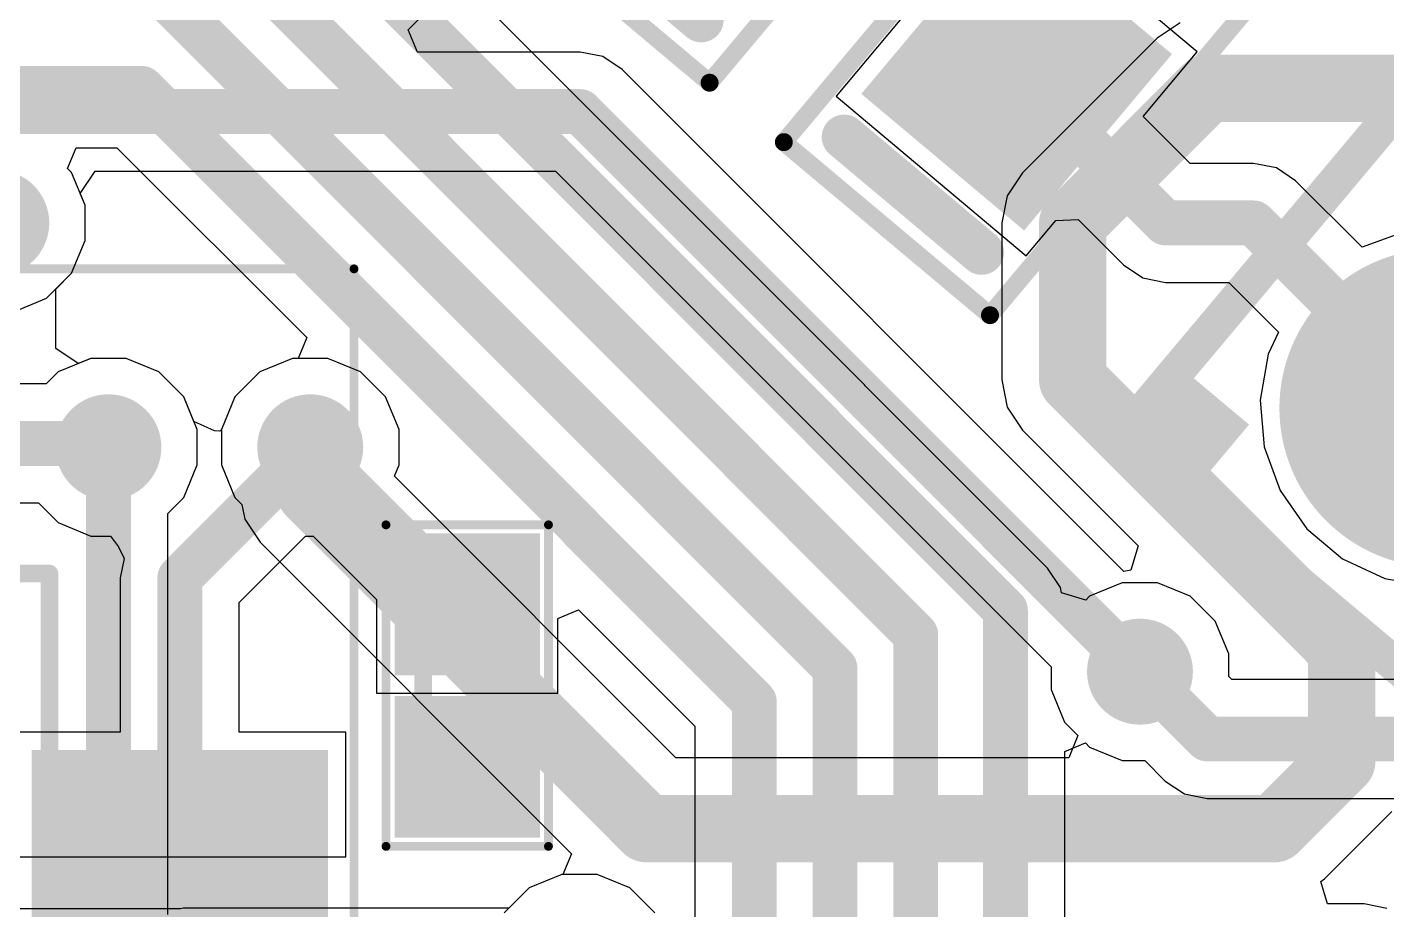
# Model space of a CAD drawing. Header units: millimetres. Extents: x -1.58 to 1.58, y -1.38 to 3.35.
# Drawn here: x 0.1919 to 0.495, y 2.4769 to 2.6736 of the extents above; entities that cross this region are included whole.
import ezdxf

# ---------------------------------------------------------------- set-up
doc = ezdxf.new("R2010")
doc.units = ezdxf.units.MM
doc.header["$MEASUREMENT"] = 0
for name, color, linetype in [('BottomLayer', 5, 'Continuous'), ('BottomSolder', 6, 'Continuous'), ('Mechanical13', 56, 'Continuous'), ('Mechanical15', 56, 'Continuous'), ('MultiLayer', 9, 'Continuous'), ('PadHoleLayer', 156, 'Continuous'), ('TopLayer', 1, 'Continuous'), ('TopOverlay', 2, 'Continuous'), ('TopPaste', 8, 'Continuous'), ('TopSolder', 216, 'Continuous'), ('ViaHoleLayer', 16, 'Continuous')]:
    doc.layers.add(name, color=color, linetype=linetype)

# ---------------------------------------------------------------- blocks, each defined once
blk = doc.blocks.new('ST_1KL3A_13')
at = {"layer": 'BottomLayer'}
h = blk.add_hatch(color=5, dxfattribs=at)
edge = h.paths.add_edge_path()
edge.add_arc((-0.1, -1e-07), 0.031496, 0, 360)
h = blk.add_hatch(color=5, dxfattribs=at)
edge = h.paths.add_edge_path()
edge.add_arc((0, 0), 0.031496, 0, 360)
at = {"layer": 'BottomSolder'}
h = blk.add_hatch(color=6, dxfattribs=at)
edge = h.paths.add_edge_path()
edge.add_arc((-0.1, -1e-07), 0.035496, 0, 360)
h = blk.add_hatch(color=6, dxfattribs=at)
edge = h.paths.add_edge_path()
edge.add_arc((0, 0), 0.035496, 0, 360)
at = {"layer": 'MultiLayer'}
h = blk.add_hatch(color=9, dxfattribs=at)
edge = h.paths.add_edge_path()
edge.add_arc((-0.1, -1e-07), 0.031496, 0, 360)
h = blk.add_hatch(color=9, dxfattribs=at)
edge = h.paths.add_edge_path()
edge.add_arc((0, 0), 0.031496, 0, 360)
at = {"layer": 'PadHoleLayer'}
h = blk.add_hatch(color=156, dxfattribs=at)
edge = h.paths.add_edge_path()
edge.add_arc((-0.1, -1e-07), 0.019685, 0, 360)
h = blk.add_hatch(color=156, dxfattribs=at)
edge = h.paths.add_edge_path()
edge.add_arc((0, 0), 0.019685, 0, 360)
at = {"layer": 'TopLayer'}
h = blk.add_hatch(color=1, dxfattribs=at)
edge = h.paths.add_edge_path()
edge.add_arc((-0.1, -1e-07), 0.031496, 0, 360)
h = blk.add_hatch(color=1, dxfattribs=at)
edge = h.paths.add_edge_path()
edge.add_arc((0, 0), 0.031496, 0, 360)
at = {"layer": 'TopOverlay'}
blk.add_hatch(color=2, dxfattribs=at).paths.add_polyline_path([(-0.1499997, 0.0299997), (-0.1299997, 0.0299997), (-0.1299997, 0.0499997), (-0.1499997, 0.0499997)])
at = {"layer": 'TopSolder'}
h = blk.add_hatch(color=216, dxfattribs=at)
edge = h.paths.add_edge_path()
edge.add_arc((-0.1, -1e-07), 0.035496, 0, 360)
h = blk.add_hatch(color=216, dxfattribs=at)
edge = h.paths.add_edge_path()
edge.add_arc((0, 0), 0.035496, 0, 360)
at = {"layer": 'TopOverlay', "const_width": 0.007874}
for points in [[(-0.15, 0.05), (-0.15, -0.05)], [(-0.15, 0.05), (0.05, 0.05)], [(0.05, 0.05), (0.05, -0.05)], [(-0.15, -0.05), (0.05, -0.05)]]:
    blk.add_lwpolyline(points, dxfattribs=at)
at = {"layer": 'TopOverlay', "const_width": 0.003937}
for points in [[(-0.1519685, 0.05, 1), (-0.1480315, 0.05, 1)], [(-0.1519685, 0.05, 1), (-0.1480315, 0.05, 1)], [(0.0480315, 0.05, 1), (0.0519685, 0.05, 1)], [(0.0480315, 0.05, 1), (0.0519685, 0.05, 1)], [(-0.1519685, -0.05, 1), (-0.1480315, -0.05, 1)], [(-0.1519685, -0.05, 1), (-0.1480315, -0.05, 1)], [(0.0480315, -0.05, 1), (0.0519685, -0.05, 1)], [(0.0480315, -0.05, 1), (0.0519685, -0.05, 1)]]:
    blk.add_lwpolyline(points, format="xyb", close=True, dxfattribs=at)
blk = doc.blocks.new('RESISTOR_0603_38')
at = {"layer": 'TopLayer'}
for points in [[(-0.05618125, -0.02011815), (-0.05618125, 0.01925195), (-0.01287415, 0.01925195), (-0.01287415, -0.02011815)], [(0.01334655, -0.01968505), (0.01334655, 0.01968505), (0.05665365, 0.01968505), (0.05665365, -0.01968505)]]:
    blk.add_hatch(color=1, dxfattribs=at).paths.add_polyline_path(points)
at = {"layer": 'TopPaste'}
for points in [[(-0.05618125, -0.02011815), (-0.05618125, 0.01925195), (-0.01287415, 0.01925195), (-0.01287415, -0.02011815)], [(0.01334655, -0.01968505), (0.01334655, 0.01968505), (0.05665365, 0.01968505), (0.05665365, -0.01968505)]]:
    blk.add_hatch(color=8, dxfattribs=at).paths.add_polyline_path(points)
at = {"layer": 'TopSolder'}
for points in [[(-0.06018125, -0.02411815), (-0.06018125, 0.02325195), (-0.00887415, 0.02325195), (-0.00887415, -0.02411815)], [(0.00934655, -0.02368505), (0.00934655, 0.02368505), (0.06065365, 0.02368505), (0.06065365, -0.02368505)]]:
    blk.add_hatch(color=216, dxfattribs=at).paths.add_polyline_path(points)
at = {"layer": 'Mechanical15', "const_width": 0.004}
for points in [[(0.08, 0.0299999), (-0.0800001, 0.03)], [(-0.08, -0.0299999), (-0.0800001, 0.03)], [(0.0800001, -0.03), (0.08, 0.0299999)], [(0.0800001, -0.03), (-0.08, -0.0299999)]]:
    blk.add_lwpolyline(points, dxfattribs=at)
at = {"layer": 'Mechanical15', "const_width": 0.002}
for points in [[(-0.0810001, 0.03, 1), (-0.0790001, 0.03, 1)], [(-0.0810001, 0.03, 1), (-0.0790001, 0.03, 1)], [(0.079, 0.0299999, 1), (0.081, 0.0299999, 1)], [(0.079, 0.0299999, 1), (0.081, 0.0299999, 1)], [(-0.081, -0.0299999, 1), (-0.079, -0.0299999, 1)], [(-0.081, -0.0299999, 1), (-0.079, -0.0299999, 1)], [(0.0790001, -0.03, 1), (0.0810001, -0.03, 1)], [(0.0790001, -0.03, 1), (0.0810001, -0.03, 1)]]:
    blk.add_lwpolyline(points, format="xyb", close=True, dxfattribs=at)
at = {"layer": 'TopOverlay'}
for points, const_width in [([(-0.0695275, -0.0204331), (-0.0695276, 0.0195669)], 0.01), ([(0.0704723, -0.0204331), (0.0704723, 0.0195669)], 0.01), ([(0, -0.005), (0, 0.005)], 0.002), ([(0.005, 0), (-0.005, 0)], 0.002)]:
    blk.add_lwpolyline(points, dxfattribs=dict(at, const_width=const_width))
for points, const_width in [([(-0.0720276, 0.0195669, 1), (-0.0670276, 0.0195669, 1)], 0.005), ([(0.0679723, 0.0195669, 1), (0.0729723, 0.0195669, 1)], 0.005), ([(-0.0005, 0.005, 1), (0.0005, 0.005, 1)], 0.001), ([(-0.0055, 0, 1), (-0.0045, 0, 1)], 0.001), ([(0.0045, 0, 1), (0.0055, 0, 1)], 0.001), ([(-0.0005, -0.005, 1), (0.0005, -0.005, 1)], 0.001), ([(-0.0720275, -0.0204331, 1), (-0.0670275, -0.0204331, 1)], 0.005), ([(0.0679723, -0.0204331, 1), (0.0729723, -0.0204331, 1)], 0.005)]:
    blk.add_lwpolyline(points, format="xyb", close=True, dxfattribs=dict(at, const_width=const_width))
blk = doc.blocks.new('RESISTOR_0603_46')
at = {"layer": 'TopLayer'}
for points in [[(-0.05618125, -0.02011815), (-0.05618125, 0.01925195), (-0.01287415, 0.01925195), (-0.01287415, -0.02011815)], [(0.01334655, -0.01968505), (0.01334655, 0.01968505), (0.05665365, 0.01968505), (0.05665365, -0.01968505)]]:
    blk.add_hatch(color=1, dxfattribs=at).paths.add_polyline_path(points)
at = {"layer": 'TopPaste'}
for points in [[(-0.05618125, -0.02011815), (-0.05618125, 0.01925195), (-0.01287415, 0.01925195), (-0.01287415, -0.02011815)], [(0.01334655, -0.01968505), (0.01334655, 0.01968505), (0.05665365, 0.01968505), (0.05665365, -0.01968505)]]:
    blk.add_hatch(color=8, dxfattribs=at).paths.add_polyline_path(points)
at = {"layer": 'TopSolder'}
for points in [[(-0.06018125, -0.02411815), (-0.06018125, 0.02325195), (-0.00887415, 0.02325195), (-0.00887415, -0.02411815)], [(0.00934655, -0.02368505), (0.00934655, 0.02368505), (0.06065365, 0.02368505), (0.06065365, -0.02368505)]]:
    blk.add_hatch(color=216, dxfattribs=at).paths.add_polyline_path(points)
at = {"layer": 'Mechanical15', "const_width": 0.004}
for points in [[(-0.08, -0.0299999), (-0.0800001, 0.03)], [(0.08, 0.0299999), (-0.0800001, 0.03)], [(0.0800001, -0.03), (0.08, 0.0299999)], [(0.0800001, -0.03), (-0.08, -0.0299999)]]:
    blk.add_lwpolyline(points, dxfattribs=at)
at = {"layer": 'Mechanical15', "const_width": 0.002}
for points in [[(-0.0810001, 0.03, 1), (-0.0790001, 0.03, 1)], [(-0.0810001, 0.03, 1), (-0.0790001, 0.03, 1)], [(0.079, 0.0299999, 1), (0.081, 0.0299999, 1)], [(0.079, 0.0299999, 1), (0.081, 0.0299999, 1)], [(-0.081, -0.0299999, 1), (-0.079, -0.0299999, 1)], [(-0.081, -0.0299999, 1), (-0.079, -0.0299999, 1)], [(0.0790001, -0.03, 1), (0.0810001, -0.03, 1)], [(0.0790001, -0.03, 1), (0.0810001, -0.03, 1)]]:
    blk.add_lwpolyline(points, format="xyb", close=True, dxfattribs=at)
at = {"layer": 'TopOverlay'}
for points, const_width in [([(-0.0695275, -0.0204331), (-0.0695276, 0.0195669)], 0.01), ([(0.0704723, -0.0204331), (0.0704723, 0.0195669)], 0.01), ([(0, -0.005), (0, 0.005)], 0.002), ([(0.005, 0), (-0.005, 0)], 0.002)]:
    blk.add_lwpolyline(points, dxfattribs=dict(at, const_width=const_width))
for points, const_width in [([(-0.0720276, 0.0195669, 1), (-0.0670276, 0.0195669, 1)], 0.005), ([(0.0679723, 0.0195669, 1), (0.0729723, 0.0195669, 1)], 0.005), ([(-0.0005, 0.005, 1), (0.0005, 0.005, 1)], 0.001), ([(-0.0055, 0, 1), (-0.0045, 0, 1)], 0.001), ([(0.0045, 0, 1), (0.0055, 0, 1)], 0.001), ([(-0.0005, -0.005, 1), (0.0005, -0.005, 1)], 0.001), ([(-0.0720275, -0.0204331, 1), (-0.0670275, -0.0204331, 1)], 0.005), ([(0.0679723, -0.0204331, 1), (0.0729723, -0.0204331, 1)], 0.005)]:
    blk.add_lwpolyline(points, format="xyb", close=True, dxfattribs=dict(at, const_width=const_width))
blk = doc.blocks.new('QFP50P1200X1200X160_64N_72')
at = {"layer": 'TopLayer'}
for points in [[(0.19687005, 0.1535433), (0.25494095, 0.1535433), (0.25494095, 0.1417323), (0.19687005, 0.1417323)], [(0.19687005, 0.1338583), (0.25494095, 0.1338583), (0.25494095, 0.1220473), (0.19687005, 0.1220473)]]:
    blk.add_hatch(color=1, dxfattribs=at).paths.add_polyline_path(points)
at = {"layer": 'TopPaste'}
for points in [[(0.19687005, 0.1535433), (0.25494095, 0.1535433), (0.25494095, 0.1417323), (0.19687005, 0.1417323)], [(0.19687005, 0.1338583), (0.25494095, 0.1338583), (0.25494095, 0.1220473), (0.19687005, 0.1220473)]]:
    blk.add_hatch(color=8, dxfattribs=at).paths.add_polyline_path(points)
at = {"layer": 'TopSolder'}
for points in [[(0.19287005, 0.1575433), (0.25894095, 0.1575433), (0.25894095, 0.1377323), (0.19287005, 0.1377323)], [(0.19287005, 0.1378583), (0.25894095, 0.1378583), (0.25894095, 0.1180473), (0.19287005, 0.1180473)]]:
    blk.add_hatch(color=216, dxfattribs=at).paths.add_polyline_path(points)
at = {"layer": 'Mechanical13', "const_width": 0.003937}
for points in [[(-0.1968504, 0.1968504), (0.1968504, 0.1968504)], [(0.1968504, -0.1968504), (0.1968504, 0.1968504)]]:
    blk.add_lwpolyline(points, dxfattribs=at)
at = {"layer": 'Mechanical13', "const_width": 0.0019685}
blk.add_lwpolyline([(0.1958662, 0.1968504, 1), (0.1978346, 0.1968504, 1)], format="xyb", close=True, dxfattribs=at)
blk.add_lwpolyline([(0.1958662, 0.1968504, 1), (0.1978346, 0.1968504, 1)], format="xyb", close=True, dxfattribs=at)
at = {"layer": 'Mechanical15', "const_width": 0.0019685}
for points in [[(-0.2647638, 0.2647638), (0.2647638, 0.2647638)], [(0.2647638, -0.2647638), (0.2647638, 0.2647638)]]:
    blk.add_lwpolyline(points, dxfattribs=at)
at = {"layer": 'Mechanical15', "const_width": 0.0009842}
blk.add_lwpolyline([(0.2642717, 0.2647638, 1), (0.2652559, 0.2647638, 1)], format="xyb", close=True, dxfattribs=at)
blk.add_lwpolyline([(0.2642717, 0.2647638, 1), (0.2652559, 0.2647638, 1)], format="xyb", close=True, dxfattribs=at)
blk = doc.blocks.new('CAP_0402_95')
at = {"layer": 'TopLayer'}
for points in [[(-0.0299212, -0.0122047), (-0.0299212, 0.0122047), (-0.006299199999999999, 0.0122047), (-0.006299200000000001, -0.0122047)], [(0.006299199999999999, -0.0122047), (0.006299200000000001, 0.0122047), (0.0299212, 0.0122047), (0.0299212, -0.0122047)]]:
    blk.add_hatch(color=1, dxfattribs=at).paths.add_polyline_path(points)
at = {"layer": 'TopPaste'}
for points in [[(-0.0299212, -0.0122047), (-0.0299212, 0.0122047), (-0.006299199999999999, 0.0122047), (-0.006299200000000001, -0.0122047)], [(0.006299199999999999, -0.0122047), (0.006299200000000001, 0.0122047), (0.0299212, 0.0122047), (0.0299212, -0.0122047)]]:
    blk.add_hatch(color=8, dxfattribs=at).paths.add_polyline_path(points)
at = {"layer": 'TopSolder'}
for points in [[(-0.0339212, -0.0162047), (-0.0339212, 0.0162047), (-0.0022992, 0.0162047), (-0.0022992, -0.0162047)], [(0.0022992, -0.0162047), (0.0022992, 0.0162047), (0.0339212, 0.0162047), (0.0339212, -0.0162047)]]:
    blk.add_hatch(color=216, dxfattribs=at).paths.add_polyline_path(points)
at = {"layer": 'Mechanical13', "const_width": 0.003937}
for points in [[(-0.019685, 0.0098425), (0.019685, 0.0098425)], [(-0.019685, 0.0098425), (-0.019685, -0.0098425)], [(0.019685, 0.0098425), (0.019685, -0.0098425)], [(-0.019685, -0.0098425), (0.019685, -0.0098425)]]:
    blk.add_lwpolyline(points, dxfattribs=at)
at = {"layer": 'Mechanical13', "const_width": 0.0019685}
for points in [[(-0.0206692, 0.0098425, 1), (-0.0187008, 0.0098425, 1)], [(-0.0206692, 0.0098425, 1), (-0.0187008, 0.0098425, 1)], [(0.0187008, 0.0098425, 1), (0.0206692, 0.0098425, 1)], [(0.0187008, 0.0098425, 1), (0.0206692, 0.0098425, 1)], [(-0.0206692, -0.0098425, 1), (-0.0187008, -0.0098425, 1)], [(-0.0206692, -0.0098425, 1), (-0.0187008, -0.0098425, 1)], [(0.0187008, -0.0098425, 1), (0.0206692, -0.0098425, 1)], [(0.0187008, -0.0098425, 1), (0.0206692, -0.0098425, 1)]]:
    blk.add_lwpolyline(points, format="xyb", close=True, dxfattribs=at)
at = {"layer": 'Mechanical15', "const_width": 0.0019685}
for points in [[(-0.0358268, 0.0181102), (0.0358268, 0.0181102)], [(-0.0358268, 0.0181102), (-0.0358268, -0.0181102)], [(0.0358268, 0.0181102), (0.0358268, -0.0181102)], [(-0.0358268, -0.0181102), (0.0358268, -0.0181102)]]:
    blk.add_lwpolyline(points, dxfattribs=at)
at = {"layer": 'Mechanical15', "const_width": 0.0009842}
for points in [[(-0.0363189, 0.0181102, 1), (-0.0353347, 0.0181102, 1)], [(-0.0363189, 0.0181102, 1), (-0.0353347, 0.0181102, 1)], [(0.0353347, 0.0181102, 1), (0.0363189, 0.0181102, 1)], [(0.0353347, 0.0181102, 1), (0.0363189, 0.0181102, 1)], [(-0.0363189, -0.0181102, 1), (-0.0353347, -0.0181102, 1)], [(-0.0363189, -0.0181102, 1), (-0.0353347, -0.0181102, 1)], [(0.0353347, -0.0181102, 1), (0.0363189, -0.0181102, 1)], [(0.0353347, -0.0181102, 1), (0.0363189, -0.0181102, 1)]]:
    blk.add_lwpolyline(points, format="xyb", close=True, dxfattribs=at)

msp = doc.modelspace()

# ---------------------------------------------------------------- hatches: boundary and pattern name
at = {"layer": 'BottomLayer'}
h = msp.add_hatch(color=5, dxfattribs=at)
edge = h.paths.add_edge_path()
edge.add_arc((0.185, 2.63), 0.011811, 0, 360)
h = msp.add_hatch(color=5, dxfattribs=at)
edge = h.paths.add_edge_path()
edge.add_arc((0.21, 2.58), 0.011811, 0, 360)
h = msp.add_hatch(color=5, dxfattribs=at)
edge = h.paths.add_edge_path()
edge.add_arc((0.255, 2.58), 0.011811, 0, 360)
h = msp.add_hatch(color=5, dxfattribs=at)
edge = h.paths.add_edge_path()
edge.add_arc((0.44, 2.53), 0.011811, 0, 360)
at = {"layer": 'TopLayer'}
h = msp.add_hatch(color=1, dxfattribs=at)
edge = h.paths.add_edge_path()
edge.add_arc((0.185, 2.63), 0.011811, 0, 360)
h = msp.add_hatch(color=1, dxfattribs=at)
edge = h.paths.add_edge_path()
edge.add_arc((0.21, 2.58), 0.011811, 0, 360)
h = msp.add_hatch(color=1, dxfattribs=at)
edge = h.paths.add_edge_path()
edge.add_arc((0.255, 2.58), 0.011811, 0, 360)
h = msp.add_hatch(color=1, dxfattribs=at)
edge = h.paths.add_edge_path()
edge.add_arc((0.44, 2.53), 0.011811, 0, 360)
at = {"layer": 'ViaHoleLayer'}
h = msp.add_hatch(color=16, dxfattribs=at)
edge = h.paths.add_edge_path()
edge.add_arc((0.21, 2.58), 0.0059055, 0, 360)
h = msp.add_hatch(color=16, dxfattribs=at)
edge = h.paths.add_edge_path()
edge.add_arc((0.255, 2.58), 0.0059055, 0, 360)
h = msp.add_hatch(color=16, dxfattribs=at)
edge = h.paths.add_edge_path()
edge.add_arc((0.44, 2.53), 0.0059055, 0, 360)

# ---------------------------------------------------------------- linework, layer by layer
at = {"layer": 'BottomLayer'}
for p, q in [((0.2768107, 2.6730657), (0.4304903, 2.8267453)), ((0.4489522, 2.6746007), (0.4438251, 2.6711749)), ((0.2788818, 2.6680657), (0.2768107, 2.6730657)), ((0.4438251, 2.6711749), (0.4138251, 2.6411749)), ((0.315189, 2.6680657), (0.2788818, 2.6680657)), ((0.3202614, 2.6670567), (0.315189, 2.6680657)), ((0.3245615, 2.6641835), (0.3202614, 2.6670567)), ((0.436404, 2.552341), (0.3245615, 2.6641835)), ((0.2037275, 2.6365562), (0.2070685, 2.6415563)), ((0.2070685, 2.6415563), (0.3096987, 2.6415563)), ((0.3096987, 2.6415563), (0.420189, 2.531066)), ((0.4138251, 2.6411749), (0.4103993, 2.6360478)), ((0.204811, 2.6339406), (0.2037275, 2.6365562)), ((0.4103993, 2.6360478), (0.4091963, 2.63)), ((0.204811, 2.6260594), (0.204811, 2.6339406)), ((0.4091963, 2.63), (0.4091963, 2.595)), ((0.2017949, 2.618778), (0.204811, 2.6260594)), ((0.1982547, 2.6152378), (0.2017949, 2.618778)), ((0.1982547, 2.6019902), (0.1982547, 2.6152378)), ((0.2032548, 2.5986493), (0.1982547, 2.6019902)), ((0.2060594, 2.599811), (0.2032548, 2.5986493)), ((0.2139406, 2.599811), (0.2060594, 2.599811)), ((0.221222, 2.5967949), (0.2139406, 2.599811)), ((0.2510594, 2.599811), (0.243778, 2.5967949)), ((0.2589406, 2.599811), (0.2510594, 2.599811)), ((0.266222, 2.5967949), (0.2589406, 2.599811)), ((0.2267949, 2.591222), (0.221222, 2.5967949)), ((0.243778, 2.5967949), (0.2382051, 2.591222)), ((0.2717949, 2.591222), (0.266222, 2.5967949)), ((0.4091963, 2.595), (0.4103993, 2.5889522)), ((0.229811, 2.5839406), (0.2267949, 2.591222)), ((0.2382051, 2.591222), (0.235189, 2.5839406)), ((0.274811, 2.5839406), (0.2717949, 2.591222)), ((0.4103993, 2.5889522), (0.4138251, 2.5838251)), ((0.229811, 2.5760594), (0.229811, 2.5839406)), ((0.235189, 2.5839406), (0.235189, 2.5760594)), ((0.274811, 2.5760594), (0.274811, 2.5839406)), ((0.4138251, 2.5838251), (0.4395796, 2.5580706)), ((0.2267949, 2.568778), (0.229811, 2.5760594)), ((0.235189, 2.5760594), (0.2382051, 2.568778)), ((0.2737798, 2.57357), (0.274811, 2.5760594)), ((0.3365461, 2.5108037), (0.2737798, 2.57357)), ((0.2232547, 2.5652378), (0.2267949, 2.568778)), ((0.2382051, 2.568778), (0.2397459, 2.5672372)), ((0.2232547, 2.4758457), (0.2232547, 2.5652378)), ((0.2397459, 2.5672372), (0.2403993, 2.5639522)), ((0.2403993, 2.5639522), (0.2438251, 2.5588251)), ((0.2438251, 2.5588251), (0.3132198, 2.4894304)), ((0.4395796, 2.5580706), (0.4379338, 2.5526453)), ((0.4379338, 2.5526453), (0.436404, 2.552341)), ((0.420189, 2.531066), (0.420189, 2.5260594)), ((0.420189, 2.5260594), (0.4232051, 2.518778)), ((0.4232051, 2.518778), (0.4261794, 2.5158037)), ((0.4261794, 2.5158037), (0.4241083, 2.5108037)), ((0.4241083, 2.5108037), (0.3365461, 2.5108037)), ((0.4811749, 2.4838251), (0.4961749, 2.4988251)), ((0.3132198, 2.4894304), (0.3113063, 2.484811)), ((0.3110594, 2.484811), (0.303778, 2.4817949)), ((0.3113063, 2.484811), (0.3110594, 2.484811)), ((0.4803213, 2.4832547), (0.4811749, 2.4838251)), ((0.481838, 2.4782547), (0.4803213, 2.4832547)), ((0.303778, 2.4817949), (0.2982051, 2.476222)), ((0.49, 2.4782547), (0.481838, 2.4782547)), ((0.4950724, 2.4772457), (0.49, 2.4782547))]:
    msp.add_line(p, q, dxfattribs=at)
for points, const_width in [([(0.425, 2.63), (0.455, 2.66)], 0.015), ([(0.455, 2.66), (0.5069295, 2.66)], 0.015), ([(0.1298109, 2.654811), (0.315189, 2.654811)], 0.01), ([(0.315189, 2.654811), (0.44, 2.53)], 0.01), ([(0.425, 2.595), (0.425, 2.63)], 0.015), ([(0.425, 2.595), (0.485, 2.535)], 0.015), ([(0.255, 2.57), (0.255, 2.58)], 0.015), ([(0.21, 2.4703554), (0.21, 2.58)], 0.01), ([(0.255, 2.57), (0.33, 2.495)], 0.015), ([(0.485, 2.51), (0.485, 2.535)], 0.015), ([(0.47, 2.495), (0.485, 2.51)], 0.015), ([(0.33, 2.495), (0.47, 2.495)], 0.015)]:
    msp.add_lwpolyline(points, dxfattribs=dict(at, const_width=const_width))
for points, const_width in [([(0.45125, 2.66, 1), (0.45875, 2.66, 1)], 0.0075), ([(0.45125, 2.66, 1), (0.45875, 2.66, 1)], 0.0075), ([(0.312689, 2.654811, 1), (0.317689, 2.654811, 1)], 0.005), ([(0.312689, 2.654811, 1), (0.317689, 2.654811, 1)], 0.005), ([(0.42125, 2.63, 1), (0.42875, 2.63, 1)], 0.0075), ([(0.42125, 2.63, 1), (0.42875, 2.63, 1)], 0.0075), ([(0.42125, 2.595, 1), (0.42875, 2.595, 1)], 0.0075), ([(0.42125, 2.595, 1), (0.42875, 2.595, 1)], 0.0075), ([(0.25125, 2.58, 1), (0.25875, 2.58, 1)], 0.0075), ([(0.2075, 2.58, 1), (0.2125, 2.58, 1)], 0.005), ([(0.25125, 2.57, 1), (0.25875, 2.57, 1)], 0.0075), ([(0.25125, 2.57, 1), (0.25875, 2.57, 1)], 0.0075), ([(0.48125, 2.535, 1), (0.48875, 2.535, 1)], 0.0075), ([(0.48125, 2.535, 1), (0.48875, 2.535, 1)], 0.0075), ([(0.4375, 2.53, 1), (0.4425, 2.53, 1)], 0.005), ([(0.48125, 2.51, 1), (0.48875, 2.51, 1)], 0.0075), ([(0.48125, 2.51, 1), (0.48875, 2.51, 1)], 0.0075), ([(0.32625, 2.495, 1), (0.33375, 2.495, 1)], 0.0075), ([(0.32625, 2.495, 1), (0.33375, 2.495, 1)], 0.0075), ([(0.46625, 2.495, 1), (0.47375, 2.495, 1)], 0.0075), ([(0.46625, 2.495, 1), (0.47375, 2.495, 1)], 0.0075)]:
    msp.add_lwpolyline(points, format="xyb", close=True, dxfattribs=dict(at, const_width=const_width))
at = {"layer": 'TopLayer'}
for p, q in [((0.3785772, 2.5939356), (0.2305339, 2.7419789)), ((0.4527712, 2.6681087), (0.4126177, 2.7018016)), ((0.3937559, 2.6839174), (0.3722336, 2.6582681)), ((0.440706, 2.6537299), (0.4527712, 2.6681087)), ((0.3722336, 2.6582681), (0.4146494, 2.6226769)), ((0.4511812, 2.6432547), (0.440706, 2.6537299)), ((0.200891, 2.6421259), (0.2028045, 2.6467453)), ((0.2028045, 2.6467453), (0.2119101, 2.6467453)), ((0.2119101, 2.6467453), (0.254225, 2.6044304)), ((0.2017949, 2.641222), (0.200891, 2.6421259)), ((0.204811, 2.6339406), (0.2017949, 2.641222)), ((0.4653372, 2.6432547), (0.4511812, 2.6432547)), ((0.4704096, 2.6422457), (0.4653372, 2.6432547)), ((0.4747097, 2.6393725), (0.4704096, 2.6422457)), ((0.4895153, 2.6245669), (0.4747097, 2.6393725)), ((0.204811, 2.6260594), (0.204811, 2.6339406)), ((0.4146494, 2.6226769), (0.4212223, 2.6305102)), ((0.4212223, 2.6305102), (0.4262176, 2.6307283)), ((0.4262176, 2.6307283), (0.4363184, 2.6206275)), ((0.2017949, 2.618778), (0.204811, 2.6260594)), ((0.4979651, 2.6276423), (0.4895153, 2.6245669)), ((0.4363184, 2.6206275), (0.4406186, 2.6177542)), ((0.196222, 2.6132051), (0.2017949, 2.618778)), ((0.4406186, 2.6177542), (0.4456909, 2.6167453)), ((0.4456909, 2.6167453), (0.4598469, 2.6167453)), ((0.4598469, 2.6167453), (0.470906, 2.6056862)), ((0.1889406, 2.610189), (0.196222, 2.6132051)), ((0.254225, 2.6044304), (0.2523115, 2.599811)), ((0.470906, 2.6056862), (0.4685944, 2.6007289)), ((0.2060594, 2.599811), (0.198778, 2.5967949)), ((0.2139406, 2.599811), (0.2060594, 2.599811)), ((0.221222, 2.5967949), (0.2139406, 2.599811)), ((0.2510594, 2.599811), (0.243778, 2.5967949)), ((0.2523115, 2.599811), (0.2510594, 2.599811)), ((0.4685944, 2.6007289), (0.4667885, 2.5904875)), ((0.198778, 2.5967949), (0.1960993, 2.5941162)), ((0.2267949, 2.591222), (0.221222, 2.5967949)), ((0.243778, 2.5967949), (0.2382051, 2.591222)), ((0.1960993, 2.5941162), (0.178366, 2.5941162)), ((0.3787415, 2.5936897), (0.3785772, 2.5939356)), ((0.4193725, 2.5530587), (0.3787415, 2.5936897)), ((0.2290678, 2.5857349), (0.2267949, 2.591222)), ((0.2382051, 2.591222), (0.235189, 2.5839406)), ((0.4667885, 2.5904875), (0.4676949, 2.5801275)), ((0.2336785, 2.5836454), (0.2290678, 2.5857349)), ((0.234811, 2.583559), (0.2336785, 2.5836454)), ((0.235189, 2.5838115), (0.234811, 2.583559)), ((0.235189, 2.5839406), (0.235189, 2.5838115)), ((0.4676949, 2.5801275), (0.4712517, 2.5703552)), ((0.4712517, 2.5703552), (0.4772167, 2.5618364)), ((0.1781888, 2.5676068), (0.1943763, 2.5676068)), ((0.1943763, 2.5676068), (0.198778, 2.5632051)), ((0.198778, 2.5632051), (0.2060594, 2.560189)), ((0.4772167, 2.5618364), (0.4851831, 2.5551518)), ((0.2060594, 2.560189), (0.2104601, 2.560189)), ((0.2104601, 2.560189), (0.2122753, 2.5578)), ((0.2391602, 2.5454152), (0.253934, 2.560189)), ((0.253934, 2.560189), (0.2556723, 2.560189)), ((0.2556723, 2.560189), (0.2697953, 2.546066)), ((0.2122753, 2.5578), (0.2135029, 2.5551889)), ((0.2135029, 2.5551889), (0.2126508, 2.5509055)), ((0.4222458, 2.5487585), (0.4193725, 2.5530587)), ((0.4851831, 2.5551518), (0.4946083, 2.5507568)), ((0.2126508, 2.5509055), (0.2126508, 2.5165433)), ((0.4360594, 2.549811), (0.428778, 2.5467949)), ((0.4439406, 2.549811), (0.4360594, 2.549811)), ((0.451222, 2.5467949), (0.4439406, 2.549811)), ((0.4946083, 2.5507568), (0.5048497, 2.5489509)), ((0.4224822, 2.5475702), (0.4222458, 2.5487585)), ((0.4279075, 2.5459244), (0.4224822, 2.5475702)), ((0.428778, 2.5467949), (0.4279075, 2.5459244)), ((0.4567949, 2.541222), (0.451222, 2.5467949)), ((0.2391602, 2.5165433), (0.2391602, 2.5454152)), ((0.2697953, 2.546066), (0.2697953, 2.525189)), ((0.3102047, 2.5418362), (0.3148241, 2.5437497)), ((0.3148241, 2.5437497), (0.3407453, 2.5178285)), ((0.3102047, 2.525189), (0.3102047, 2.5418362)), ((0.459811, 2.5339406), (0.4567949, 2.541222)), ((0.459811, 2.528934), (0.459811, 2.5339406)), ((0.4604903, 2.5282547), (0.459811, 2.528934)), ((0.6895097, 2.5282547), (0.4604903, 2.5282547)), ((0.2697953, 2.525189), (0.3102047, 2.525189)), ((0.2126508, 2.5165433), (0.1888701, 2.5165433)), ((0.2629409, 2.5165433), (0.2391602, 2.5165433)), ((0.2629409, 2.4887323), (0.2629409, 2.5165433)), ((0.3407453, 2.5178285), (0.3407453, 2.4404019)), ((0.4232547, 2.5121955), (0.4278741, 2.514109)), ((0.4278741, 2.514109), (0.428778, 2.5132051)), ((0.428778, 2.5132051), (0.4360594, 2.510189)), ((0.4232547, 2.41), (0.4232547, 2.5121955)), ((0.4360594, 2.510189), (0.441066, 2.510189)), ((0.441066, 2.510189), (0.4456275, 2.5056275)), ((0.4456275, 2.5056275), (0.4499276, 2.5027543)), ((0.4499276, 2.5027543), (0.455, 2.5017453)), ((0.455, 2.5017453), (0.695, 2.5017453)), ((0.1888701, 2.4887323), (0.2629409, 2.4887323)), ((0.3110594, 2.484811), (0.303778, 2.4817949)), ((0.3189406, 2.484811), (0.3110594, 2.484811)), ((0.326222, 2.4817949), (0.3189406, 2.484811)), ((0.303778, 2.4817949), (0.2992851, 2.477302)), ((0.3317949, 2.476222), (0.326222, 2.4817949)), ((0.2260376, 2.4771732), (0.1888701, 2.4771732)), ((0.2266851, 2.477302), (0.2260376, 2.4771732)), ((0.2992851, 2.477302), (0.2266851, 2.477302))]:
    msp.add_line(p, q, dxfattribs=at)
at = {"layer": 'TopLayer', "const_width": 0.01}
for points in [[(0.2211614, 2.7326064), (0.3692047, 2.5845631)], [(0.2259184, 2.7023936), (0.3512047, 2.5771073)], [(0.2226672, 2.680189), (0.3332047, 2.5696515)], [(0.4125024, 2.6631884), (0.4125025, 2.6631884)], [(0.4125025, 2.6631884), (0.4456909, 2.63)], [(0.16, 2.66), (0.2174004, 2.66)], [(0.2174004, 2.66), (0.3152047, 2.5621957)], [(0.4456909, 2.63), (0.4653372, 2.63)], [(0.4653372, 2.63), (0.5065874, 2.5887498)], [(0.3692047, 2.5844815), (0.3692047, 2.5845631)], [(0.3692047, 2.5844815), (0.41, 2.5436862)], [(0.1781888, 2.5808615), (0.2091385, 2.5808615)], [(0.2091385, 2.5808615), (0.21, 2.58)], [(0.2259055, 2.5509055), (0.255, 2.58)], [(0.255, 2.5796063), (0.255, 2.58)], [(0.255, 2.5796063), (0.2896063, 2.545)], [(0.3512047, 2.5770257), (0.3512047, 2.5771073)], [(0.3512047, 2.5770257), (0.39, 2.5382304)], [(0.3332047, 2.5695699), (0.3332047, 2.5696515)], [(0.3332047, 2.5695699), (0.372, 2.5307746)], [(0.3152047, 2.5621141), (0.3152047, 2.5621957)], [(0.3152047, 2.5621141), (0.354, 2.5233188)], [(0.2259055, 2.5026378), (0.2259055, 2.5509055)], [(0.2896063, 2.545), (0.29, 2.545)], [(0.41, 2.41), (0.41, 2.5436862)], [(0.39, 2.42), (0.39, 2.5382304)], [(0.372, 2.4274558), (0.372, 2.5307746)], [(0.44, 2.53), (0.455, 2.515)], [(0.354, 2.4349116), (0.354, 2.5233188)], [(0.455, 2.515), (0.695, 2.515)]]:
    msp.add_lwpolyline(points, dxfattribs=at)
at = {"layer": 'TopLayer', "const_width": 0.005}
for points in [[(0.4100024, 2.6631884, 1), (0.4150024, 2.6631884, 1)], [(0.4100025, 2.6631884, 1), (0.4150025, 2.6631884, 1)], [(0.4100025, 2.6631884, 1), (0.4150025, 2.6631884, 1)], [(0.2149004, 2.66, 1), (0.2199004, 2.66, 1)], [(0.2149004, 2.66, 1), (0.2199004, 2.66, 1)], [(0.4431909, 2.63, 1), (0.4481909, 2.63, 1)], [(0.4431909, 2.63, 1), (0.4481909, 2.63, 1)], [(0.4628372, 2.63, 1), (0.4678372, 2.63, 1)], [(0.4628372, 2.63, 1), (0.4678372, 2.63, 1)], [(0.3667047, 2.5845631, 1), (0.3717047, 2.5845631, 1)], [(0.3667047, 2.5845631, 1), (0.3717047, 2.5845631, 1)], [(0.3667047, 2.5844815, 1), (0.3717047, 2.5844815, 1)], [(0.3667047, 2.5844815, 1), (0.3717047, 2.5844815, 1)], [(0.2066385, 2.5808615, 1), (0.2116385, 2.5808615, 1)], [(0.2066385, 2.5808615, 1), (0.2116385, 2.5808615, 1)], [(0.2075, 2.58, 1), (0.2125, 2.58, 1)], [(0.2525, 2.58, 1), (0.2575, 2.58, 1)], [(0.2525, 2.58, 1), (0.2575, 2.58, 1)], [(0.2525, 2.5796063, 1), (0.2575, 2.5796063, 1)], [(0.2525, 2.5796063, 1), (0.2575, 2.5796063, 1)], [(0.3487047, 2.5771073, 1), (0.3537047, 2.5771073, 1)], [(0.3487047, 2.5771073, 1), (0.3537047, 2.5771073, 1)], [(0.3487047, 2.5770257, 1), (0.3537047, 2.5770257, 1)], [(0.3487047, 2.5770257, 1), (0.3537047, 2.5770257, 1)], [(0.3307047, 2.5696515, 1), (0.3357047, 2.5696515, 1)], [(0.3307047, 2.5696515, 1), (0.3357047, 2.5696515, 1)], [(0.3307047, 2.5695699, 1), (0.3357047, 2.5695699, 1)], [(0.3307047, 2.5695699, 1), (0.3357047, 2.5695699, 1)], [(0.3127047, 2.5621957, 1), (0.3177047, 2.5621957, 1)], [(0.3127047, 2.5621957, 1), (0.3177047, 2.5621957, 1)], [(0.3127047, 2.5621141, 1), (0.3177047, 2.5621141, 1)], [(0.3127047, 2.5621141, 1), (0.3177047, 2.5621141, 1)], [(0.2234055, 2.5509055, 1), (0.2284055, 2.5509055, 1)], [(0.2234055, 2.5509055, 1), (0.2284055, 2.5509055, 1)], [(0.2871063, 2.545, 1), (0.2921063, 2.545, 1)], [(0.2871063, 2.545, 1), (0.2921063, 2.545, 1)], [(0.2875, 2.545, 1), (0.2925, 2.545, 1)], [(0.4075, 2.5436862, 1), (0.4125, 2.5436862, 1)], [(0.4075, 2.5436862, 1), (0.4125, 2.5436862, 1)], [(0.3875, 2.5382304, 1), (0.3925, 2.5382304, 1)], [(0.3875, 2.5382304, 1), (0.3925, 2.5382304, 1)], [(0.3695, 2.5307746, 1), (0.3745, 2.5307746, 1)], [(0.3695, 2.5307746, 1), (0.3745, 2.5307746, 1)], [(0.4375, 2.53, 1), (0.4425, 2.53, 1)], [(0.3515, 2.5233188, 1), (0.3565, 2.5233188, 1)], [(0.3515, 2.5233188, 1), (0.3565, 2.5233188, 1)], [(0.4525, 2.515, 1), (0.4575, 2.515, 1)], [(0.4525, 2.515, 1), (0.4575, 2.515, 1)], [(0.2234055, 2.5026378, 1), (0.2284055, 2.5026378, 1)]]:
    msp.add_lwpolyline(points, format="xyb", close=True, dxfattribs=at)

# ---------------------------------------------------------------- block references
for name, p, rotation in [('RESISTOR_0603_46', (0.3724803, 2.741811), 230), ('RESISTOR_0603_38', (0.435, 2.69), 230), ('ST_1KL3A_13', (0.5708661, 2.6653543), 50), ('CAP_0402_95', (0.29, 2.5268898), 90)]:
    msp.add_blockref(name, p, dxfattribs=dict(rotation=rotation))
msp.add_blockref('QFP50P1200X1200X160_64N_72', (0, 2.355))

doc.saveas('drawing.dxf')
